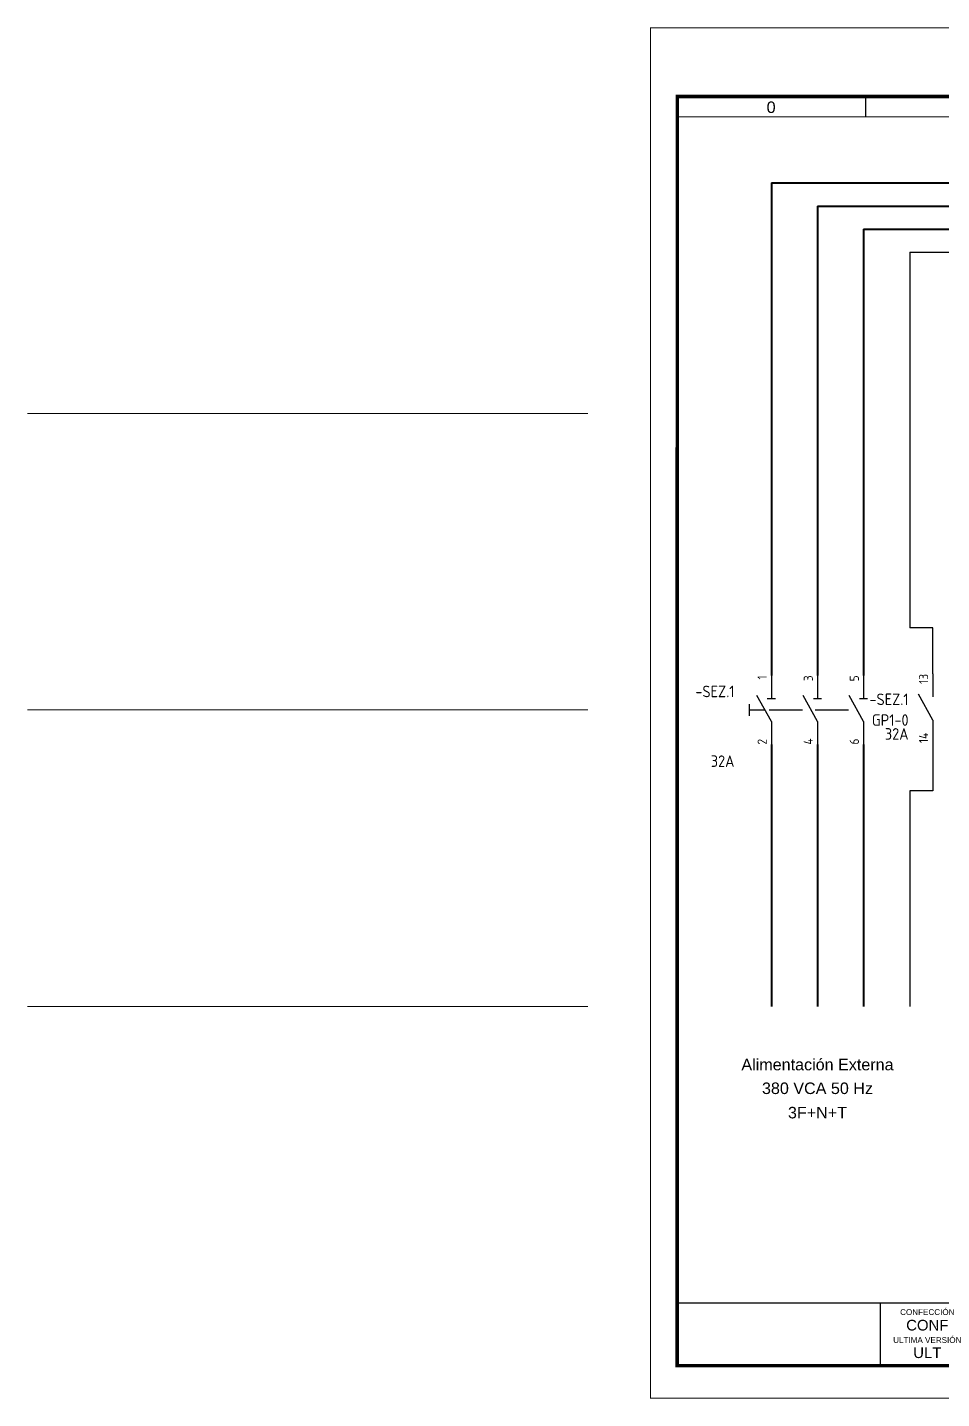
# Model space of a CAD drawing. Header units: millimetres. Extents: x -135 to 420, y 0 to 297.
# Drawn here: x -135.1 to 63.1, y -0.1 to 297.1 of the extents above; entities that cross this region are included whole.
import ezdxf
from ezdxf.enums import TextEntityAlignment as Align

# ---------------------------------------------------------------- set-up
doc = ezdxf.new("R2010")
doc.units = ezdxf.units.MM
for name, color, linetype, lineweight in [('BLK_4', 9, 'Continuous', 40), ('eProC - L2', 41, 'Continuous', 20), ('LBE_25', 132, 'Continuous', 25)]:
    doc.layers.add(name, color=color, linetype=linetype, lineweight=lineweight)
for name, color, linetype in [('DESC', 150, 'Continuous'), ('DESCCHILD', 20, 'Continuous'), ('LINK', 9, 'Continuous'), ('SYMS', 7, 'Continuous'), ('TAGS', 150, 'Continuous'), ('TERMS', 123, 'Continuous'), ('XREFCHILD', 134, 'Continuous')]:
    doc.layers.add(name, color=color, linetype=linetype)
doc.styles.get("Standard").update_dxf_attribs({"font": 'arial.ttf'})
doc.styles.add('WD_IEC', font='ISOCP2.shx', dxfattribs={"width": 0.9, "height": 4})
picture_1 = doc.add_image_def('image1.jpg', size_in_pixel=(564, 174))

# ---------------------------------------------------------------- blocks, each defined once
blk = doc.blocks.new('eproc_rotulo_010')
at = {"layer": 'eProC - L2', "color": 0, "lineweight": 5, "const_width": 0.233}
for points in [[(0.12, 297.12), (420.12, 297.12), (420.12, 0.12), (0.12, 0.12), (0.12, 297.12)], [(5.9, 20.72), (414.37, 20.7)], [(49.98, 7.12), (49.98, 20.72)], [(70.35, 7.12), (70.35, 20.72)], [(153.64, 7.04), (153.64, 20.64)], [(70.35, 13.92), (153.64, 13.92)], [(126.3, 7.12), (126.3, 13.92)]]:
    blk.add_lwpolyline(points, dxfattribs=at)
at = {"layer": 'eProC - L2', "color": 0}
blk.add_lwpolyline([(420.12, 0.12), (420.12, 297.12), (0.12, 297.12), (0.12, 0.12), (420.12, 0.12)], dxfattribs=at)
at = {"layer": 'eProC - L2', "color": 0, "lineweight": 40, "const_width": 0.75}
blk.add_lwpolyline([(5.92, 7.13), (414.37, 7.11), (414.4, 282.24), (5.95, 282.27)], close=True, dxfattribs=at)
at = {"layer": 'eProC - L2', "color": 0, "lineweight": 5, "const_width": 0.233}
for points in [[(46.8, 277.83), (5.9, 277.83), (5.9, 282.27), (46.8, 282.27)], [(87.64, 277.83), (46.75, 277.83), (46.75, 282.27), (87.64, 282.27)], [(128.54, 277.83), (87.64, 277.83), (87.64, 282.26), (128.54, 282.26)], [(169.38, 277.83), (128.49, 277.83), (128.49, 282.26), (169.38, 282.26)], [(210.28, 277.82), (169.38, 277.82), (169.38, 282.26), (210.28, 282.26)], [(251.12, 277.82), (210.23, 277.82), (210.23, 282.26), (251.12, 282.26)], [(373.76, 277.83), (332.86, 277.83), (332.86, 282.27), (373.76, 282.27)], [(414.6, 277.83), (373.71, 277.83), (373.71, 282.27), (414.6, 282.27)], [(292.02, 277.82), (251.12, 277.82), (251.12, 282.25), (292.02, 282.25)], [(332.86, 277.82), (291.97, 277.82), (291.97, 282.25), (332.86, 282.25)]]:
    blk.add_lwpolyline(points, close=True, dxfattribs=at)
at = {"layer": 'eProC - L2', "color": 0, "lineweight": 0, "const_width": 0.233}
for points in [[(370.87, 7.1), (370.87, 20.7)], [(399.87, 7.1), (399.87, 20.7)]]:
    blk.add_lwpolyline(points, dxfattribs=at)
at = {"layer": 'eProC - L2', "color": 0, "lineweight": 20, "char_height": 2.5, "attachment_point": 8}
for s, insert in [('{\\fArial|b0|i0|c0|p18;0}', (26.3, 278.65)), ('{\\fArial|b0|i0|c0|p18;1}', (67.19, 278.65)), ('{\\fArial|b0|i0|c0|p18;2}', (108.3, 278.65)), ('{\\fArial|b0|i0|c0|p18;3}', (148.93, 278.65)), ('{\\fArial|b0|i0|c0|p18;4}', (189.78, 278.65)), ('{\\fArial|b0|i0|c0|p18;5}', (230.77, 278.65)), ('{\\fArial|b0|i0|c0|p18;6}', (271.52, 278.65)), ('{\\fArial|b0|i0|c0|p18;7}', (312.41, 278.65)), ('{\\fArial|b0|i0|c0|p18;8}', (353.26, 278.65)), ('{\\fArial|b0|i0|c0|p18;9}', (394.11, 278.65))]:
    blk.add_mtext(s, dxfattribs=dict(at, insert=insert))
at = {"layer": 'eProC - L2', "color": 0, "char_height": 1.2552}
for s, insert, attachment_point in [('{\\fArial|b0|i0|c0|p18;CONFECCIÓN }', (60.16, 18.11), 8), ('{\\fArial|b0|i0|c0|p18;CLIENTE}', (72.05, 18.11), 7), ('{\\fArial|b0|i0|c0|p18;PÁG.}', (402.01, 17.26), 7), ('{\\fArial|b0|i0|c0|p18;GRUPO}', (371.96, 16.49), 7), ('{\\fArial|b0|i0|c0|p18;ULTIMA VERSIÓN}', (60.16, 12.05), 8), ('{\\fArial|b0|i0|c0|p18;ARCHIVO}', (72.15, 11.76), 7), ('{\\fArial|b0|i0|c0|p18;FECHA}', (128.15, 11.76), 7), ('{\\fArial|b0|i0|c0|p18;PÁG.}', (374.51, 10.46), 7), ('{\\fArial|b0|i0|c0|p18;DE}', (387.74, 10.46), 7), ('{\\fArial|b0|i0|c0|p18;DE}', (402.24, 10.46), 7)]:
    blk.add_mtext(s, dxfattribs=dict(at, insert=insert, attachment_point=attachment_point))
at = {"layer": 'eProC - L2', "color": 0}
for tag, p in [('GR', (386.11, 17)), ('PGRAL', (411.76, 17.25)), ('PG', (382.35, 11.13)), ('PT', (394.05, 11.13)), ('PAGT', (408.55, 11.13))]:
    blk.add_attdef(tag, text='', height=3, dxfattribs=at).set_placement(p, align=Align.MIDDLE_CENTER)
for tag, height, p in [('CONF', 2.31, (60.16, 14.76)), ('CLIENTE', 2.31, (111.99, 14.74)), ('DESC_1', 2.5, (262.25, 14.94)), ('DESC__2', 1.8, (262.25, 10.51)), ('ULT', 2.31, (60.16, 8.79)), ('ARCH', 2.31, (98.32, 8.46)), ('FECHA', 2.31, (139.94, 8.5))]:
    blk.add_attdef(tag, text='', height=height, dxfattribs=at).set_placement(p, align=Align.CENTER)
at = {"layer": 'eProC - L2', "color": 0, "flags": 9}
blk.add_attdef('WD_TB', (0.12, 0.12), '', height=2.5, dxfattribs=at)
at = {"layer": 'eProC - L2', "color": 0}
image = blk.add_image(picture_1, insert=(5.9, 7.12), size_in_units=(44.08, 13.6), dxfattribs=at)
image.dxf.flags = 7
blk = doc.blocks.new('VDS11Q65')
for p, q in [((0, 7.5), (0, 2.5)), ((0, -2.5), (-3.12, 3.13)), ((-4.83, 1.25), (-4.83, -1.25)), ((-0.88, 2.5), (0.88, 2.5)), ((-4.83, 0), (-1.39, 0)), ((0, -2.5), (0, -7.5))]:
    blk.add_line(p, q)
at = {"style": 'WD_IEC'}
for tag, p in [('INST', (-8, 8.77)), ('LOC', (-8, 5.77)), ('TAG1', (-8, 2.77)), ('RATING1', (-8, -6.35)), ('DESC1', (-8, -12.35)), ('DESC2', (-8, -15.35)), ('DESC3', (-8, -18.35))]:
    blk.add_attdef(tag, text='', height=2.5, dxfattribs=at).set_placement(p, align=Align.RIGHT)
blk.add_attdef('TERM01', text='', height=2, rotation=90, dxfattribs=at).set_placement((-1, 7.5), align=Align.RIGHT)
at = {"style": 'WD_IEC', "flags": 1}
for tag, p, height in [('X2TERM01', (0, 7.5), 0.32), ('MFG', (2.75, 6.5), 1.5), ('CAT', (2.75, 4), 1.5), ('X4LINK', (-5.69, 0), 0.32), ('X1LINK', (-0.5, 0), 0.32), ('X8TERM02', (0, -7.5), 0.32), ('ASSYCODE', (1, -9), 1), ('FAMILY', (1, -10.5), 1), ('CATDESC', (1, -12), 1), ('CONTACT', (1, -13.5), 1)]:
    blk.add_attdef(tag, p, '', height=height, dxfattribs=at)
at = {"style": 'WD_IEC'}
blk.add_attdef('TERM02', (-1, -7.5), '', height=2, rotation=90, dxfattribs=at)
at = {"lineweight": 15, "style": 'WD_IEC'}
blk.add_attdef('XREF', text='', height=2.5, dxfattribs=at).set_placement((-8, -9.35), align=Align.RIGHT)
blk = doc.blocks.new('VDS21Q65')
for p, q in [((0, 7.5), (0, 2.5)), ((0, -2.5), (-3.12, 3.13)), ((-0.88, 2.5), (0.88, 2.5)), ((0, -2.5), (0, -7.5))]:
    blk.add_line(p, q)
at = {"style": 'WD_IEC'}
for tag, p in [('INST', (-7.3, 7.4)), ('LOC', (-7.3, 4.4)), ('TAG2', (-7.3, 1.4)), ('RATING1', (-8, -6.66)), ('DESC1', (-8, -12.66)), ('DESC2', (-8, -15.66)), ('DESC3', (-8, -18.66))]:
    blk.add_attdef(tag, text='', height=2.5, dxfattribs=at).set_placement(p, align=Align.RIGHT)
blk.add_attdef('TERM01', text='', height=2, rotation=90, dxfattribs=at).set_placement((-1, 7.5), align=Align.RIGHT)
at = {"style": 'WD_IEC', "flags": 1}
for tag, p, height in [('X2TERM01', (0, 7.5), 0.32), ('X4LINK', (-3.29, 0), 0.32), ('X1LINK', (-0.5, 0), 0.32), ('X8TERM02', (0, -7.5), 0.32), ('FAMILY', (1, -10.81), 1), ('CONTACT', (1, -13.81), 1)]:
    blk.add_attdef(tag, p, '', height=height, dxfattribs=at)
at = {"style": 'WD_IEC'}
blk.add_attdef('TERM02', (-1, -7.5), '', height=2, rotation=90, dxfattribs=at)
at = {"lineweight": 15, "style": 'WD_IEC'}
blk.add_attdef('XREF', text='', height=2.5, dxfattribs=at).set_placement((-8, -9.66), align=Align.RIGHT)
blk = doc.blocks.new('VCB21')
for p, q in [((0, 7.5), (0, 2.5)), ((0, -2.5), (-3.125, 3.125)), ((0, -2.5), (0, -7.5))]:
    blk.add_line(p, q)
at = {"style": 'WD_IEC'}
for tag, p in [('INST', (-5.25, 6.75)), ('LOC', (-5.25, 3.75)), ('TAG2', (-5.25, 0.75)), ('XREF', (-5.25, -3.75)), ('DESC1', (-5.25, -6.75)), ('DESC2', (-5.25, -9.75)), ('DESC3', (-5.25, -12.75))]:
    blk.add_attdef(tag, text='', height=2.5, dxfattribs=at).set_placement(p, align=Align.RIGHT)
blk.add_attdef('TERM01', text='', height=2, rotation=90, dxfattribs=at).set_placement((-1, 7.5), align=Align.RIGHT)
at = {"style": 'WD_IEC', "flags": 1}
for tag, p, height in [('X2TERM01', (0, 7.5), 0.32), ('X4LINK', (-3, 0), 0.32), ('X1LINK', (-0.5, 0), 0.32), ('FAMILY', (1, -5.5), 1), ('X8TERM02', (0, -7.5), 0.32), ('CONTACT', (1, -8.5), 1)]:
    blk.add_attdef(tag, p, '', height=height, dxfattribs=at)
at = {"style": 'WD_IEC'}
blk.add_attdef('TERM02', (-1, -7.5), '', height=2, rotation=90, dxfattribs=at)

msp = doc.modelspace()

# ---------------------------------------------------------------- linework, layer by layer
at = {"layer": 'BLK_4'}
for p, q in [((26.23, 263.4), (26.23, 156.66)), ((26.23, 263.4), (394.04, 263.4)), ((36.23, 258.4), (36.23, 156.66)), ((36.23, 258.4), (394.04, 258.4)), ((46.23, 253.4), (46.23, 156.66)), ((46.23, 253.4), (394.04, 253.4)), ((26.23, 141.66), (26.23, 84.88)), ((36.23, 141.66), (36.23, 84.88)), ((46.23, 141.66), (46.23, 84.88))]:
    msp.add_line(p, q, dxfattribs=at)
at = {"layer": 'eProC - L2'}
for p, q in [((-13.53, 213.44), (-135.06, 213.44)), ((-13.54, 149.16), (-135.06, 149.16)), ((-13.54, 84.88), (-135.06, 84.88))]:
    msp.add_line(p, q, dxfattribs=at)
at = {"layer": 'LBE_25'}
for p, q in [((56.23, 248.4), (56.23, 166.97)), ((56.23, 248.4), (394.04, 248.4)), ((61.23, 166.97), (56.23, 166.97)), ((61.23, 156.97), (61.23, 166.97)), ((61.23, 141.97), (61.23, 131.66)), ((56.23, 131.66), (56.23, 84.88)), ((61.23, 131.66), (56.23, 131.66))]:
    msp.add_line(p, q, dxfattribs=at)
at = {"layer": 'LINK'}
for points in [[(25.73, 149.16), (32.95, 149.16)], [(35.73, 149.16), (42.95, 149.16)]]:
    msp.add_lwpolyline(points, dxfattribs=at)

# ---------------------------------------------------------------- block references
at = {"layer": 'eProC - L2'}
msp.add_blockref('eproc_rotulo_010', (-0.12, -0.12), dxfattribs=at).add_auto_attribs({'PAGT': 'PAGT', 'PGRAL': '####', 'PT': 'PT', 'CONF': 'CONF', 'ULT': 'ULT', 'ARCH': '----', 'GR': 'P', 'PG': '1', 'DESC_1': 'PRENSA DE LAVARROPAS', 'DESC__2': 'DISTRIBUCIÓN DE POTENCIA', 'FECHA': '23/4/2021', 'CLIENTE': 'ELECTROLUX'})
at = {"layer": 'SYMS'}
ref = msp.add_blockref('VDS11Q65', (26.23, 149.16), dxfattribs=at)
ref.add_attrib('TERM02', '2', (25.23, 141.66), dxfattribs={"layer": 'TERMS', "height": 2, "rotation": 90, "style": 'WD_IEC'})
ref.add_attrib('TERM01', '1', dxfattribs={"layer": 'TERMS', "height": 2, "rotation": 90, "style": 'WD_IEC'}).set_placement((25.23, 156.66), align=Align.RIGHT)
ref.add_attrib('DESC1', '32A', dxfattribs={"layer": 'DESC', "height": 2.5, "style": 'WD_IEC'}).set_placement((18.23, 136.81), align=Align.RIGHT)
ref.add_attrib('TAG1', '-SEZ.1', dxfattribs={"layer": 'TAGS', "height": 2.5, "style": 'WD_IEC'}).set_placement((18.23, 151.92), align=Align.RIGHT)
ref = msp.add_blockref('VDS21Q65', (36.23, 149.16), dxfattribs=at)
ref.add_attrib('TERM02', '4', (35.23, 141.66), dxfattribs={"layer": 'TERMS', "height": 2, "rotation": 90, "style": 'WD_IEC'})
ref.add_attrib('TERM01', '3', dxfattribs={"layer": 'TERMS', "height": 2, "rotation": 90, "style": 'WD_IEC'}).set_placement((35.23, 156.66), align=Align.RIGHT)
ref = msp.add_blockref('VDS21Q65', (46.23, 149.16), dxfattribs=at)
ref.add_attrib('TERM02', '6', (45.23, 141.66), dxfattribs={"layer": 'TERMS', "height": 2, "rotation": 90, "style": 'WD_IEC'})
ref.add_attrib('TERM01', '5', dxfattribs={"layer": 'TERMS', "height": 2, "rotation": 90, "style": 'WD_IEC'}).set_placement((45.23, 156.66), align=Align.RIGHT)
ref = msp.add_blockref('VCB21', (61.23, 149.47), dxfattribs=at)
ref.add_attrib('TERM02', '14', (60.23, 141.97), dxfattribs={"layer": 'TERMS', "height": 2, "rotation": 90, "style": 'WD_IEC'})
ref.add_attrib('TERM01', '13', dxfattribs={"layer": 'TERMS', "height": 2, "rotation": 90, "style": 'WD_IEC'}).set_placement((60.23, 156.97), align=Align.RIGHT)
ref.add_attrib('XREF', 'GP1-0', dxfattribs={"layer": 'XREFCHILD', "height": 2.5, "style": 'WD_IEC'}).set_placement((55.98, 145.72), align=Align.RIGHT)
ref.add_attrib('DESC1', '32A', dxfattribs={"layer": 'DESCCHILD', "height": 2.5, "style": 'WD_IEC'}).set_placement((55.98, 142.72), align=Align.RIGHT)
ref.add_attrib('TAG2', '-SEZ.1', dxfattribs={"layer": 'TAGS', "height": 2.5, "style": 'WD_IEC'}).set_placement((55.98, 150.22), align=Align.RIGHT)

# ---------------------------------------------------------------- texts
at = {"layer": 'TAGS', "char_height": 2.5, "attachment_point": 2}
for s, insert in [('Alimentación Externa', (36.23, 73.54)), ('380 VCA 50 Hz', (36.23, 68.4)), ('3F+N+T', (36.23, 63.12))]:
    msp.add_mtext_dynamic_manual_height_columns(s, width=53.2727, gutter_width=12.5, heights=[0], dxfattribs=dict(at, insert=insert))

doc.saveas('drawing.dxf')
